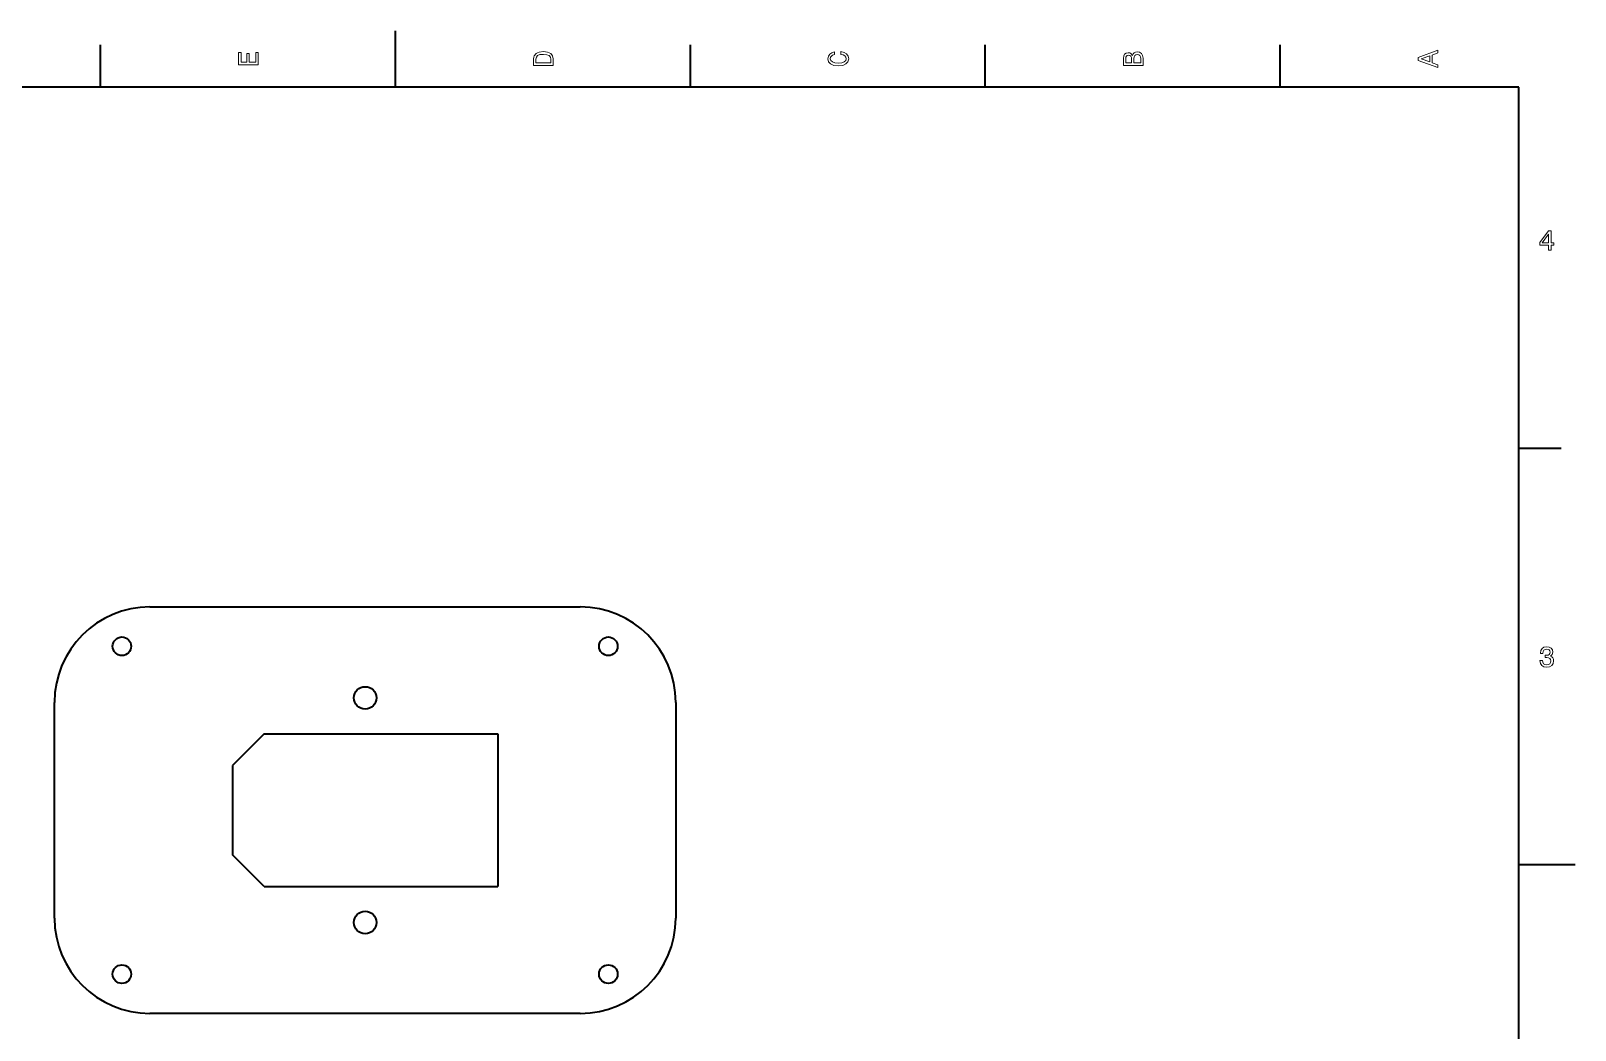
# Model space of a CAD drawing. Extents: x 0 to 420, y 0 to 297.
# Drawn here: x 145.1 to 420, y 119 to 297 of the extents above; entities that cross this region are included whole.
import ezdxf

# ---------------------------------------------------------------- set-up
doc = ezdxf.new("R2010")
doc.units = 0

msp = doc.modelspace()

# ---------------------------------------------------------------- linework, layer by layer
at = {"color": 7, "lineweight": 35, "ltscale": 0.25}
for p, q in [((210, 287), (210, 297)), ((410, 148.5), (420, 148.5))]:
    msp.add_line(p, q, dxfattribs=at)
at = {"color": 7, "lineweight": 35, "ltscale": 0.1875}
for p, q in [((157.5, 287), (157.5, 294.5)), ((262.5, 287), (262.5, 294.5)), ((315, 287), (315, 294.5)), ((367.5, 287), (367.5, 294.5)), ((410, 222.699997), (417.5, 222.699997))]:
    msp.add_line(p, q, dxfattribs=at)
at = {"color": 7, "lineweight": 35}
for p, q in [((410, 287), (10, 287)), ((410, 10), (410, 287)), ((166.295135, 194.39267), (242.895142, 194.39267)), ((149.295135, 138.992676), (149.295135, 177.39267)), ((259.895142, 177.39267), (259.895142, 138.992676)), ((186.651993, 171.792679), (228.195145, 171.792679)), ((228.195145, 171.792679), (228.195145, 144.592682)), ((186.651993, 144.592682), (228.195145, 144.592682)), ((242.895142, 121.992676), (166.295135, 121.992676))]:
    msp.add_line(p, q, dxfattribs=at)
at = {"color": 7, "lineweight": 35, "ltscale": 0.2}
for p, q in [((186.651993, 171.792679), (180.995148, 166.135818)), ((186.651993, 144.592682), (180.995148, 150.249527))]:
    msp.add_line(p, q, dxfattribs=at)
at = {"color": 7, "lineweight": 35, "ltscale": 0.397157}
msp.add_line((180.995148, 166.135818), (180.995148, 150.249527), dxfattribs=at)
at = {"color": 7, "lineweight": 13}
for points in [[(185.583206, 290.940918), (185.583206, 293.159943), (185.159576, 293.159943), (185.159576, 291.404907), (183.974411, 291.404907), (183.974411, 292.968292), (183.555832, 292.968292), (183.555832, 291.404907), (182.506836, 291.404907), (182.506836, 293.119598), (182.083206, 293.119598), (182.083206, 290.940918)], [(234.583206, 291.994965), (234.583206, 290.829987), (238.083206, 290.829987), (238.083206, 291.994965), (237.97226, 292.544678), (237.634354, 292.953186), (237.084641, 293.205353), (236.333206, 293.296112), (235.566635, 293.215424), (235.264038, 293.114563), (235.021973, 292.973358), (234.694153, 292.56485), (234.613464, 292.297546)], [(235.001801, 291.959656), (235.077438, 292.342957), (235.309433, 292.605194), (235.722977, 292.761536), (236.333206, 292.811951), (236.923264, 292.7565), (237.336807, 292.600159), (237.583923, 292.332855), (237.664612, 291.959656), (237.664612, 291.299011), (235.001801, 291.299011)], [(289.282074, 292.817017), (289.705688, 292.716156), (290.008301, 292.549713), (290.194885, 292.317719), (290.255402, 292.04541), (290.164642, 291.71759), (289.892303, 291.460388), (289.448486, 291.28891), (288.833221, 291.233429), (288.222992, 291.28891), (287.774139, 291.455353), (287.501801, 291.712555), (287.405975, 292.04541), (287.456421, 292.287476), (287.597626, 292.494232), (287.824585, 292.65564), (288.137268, 292.766571), (288.137268, 293.245697), (287.658142, 293.094391), (287.295044, 292.832153), (287.068085, 292.47406), (286.987396, 292.04541), (287.113495, 291.510803), (287.466492, 291.102325), (288.046478, 290.840057), (288.833221, 290.749298), (289.619965, 290.840057), (290.199951, 291.102325), (290.558014, 291.510803), (290.679047, 292.04541), (290.583221, 292.514404), (290.315918, 292.89267), (289.877167, 293.159943), (289.282074, 293.301147)], [(341.192017, 292.630402), (340.899506, 292.983429), (340.70282, 293.074219), (340.460754, 293.104462), (340.082489, 293.03891), (339.810181, 292.842224), (339.643738, 292.524506), (339.583221, 292.080688), (339.583221, 290.835022), (343.083221, 290.835022), (343.083221, 292.151306), (343.012604, 292.620331), (342.805847, 292.968292), (342.478027, 293.18515), (342.034241, 293.260803), (341.736694, 293.215424), (341.489563, 293.094391), (341.308014, 292.897705)], [(341.035675, 291.984863), (341.035675, 291.299011), (340.001801, 291.299011), (340.001801, 292.025208), (340.032074, 292.297546), (340.122833, 292.489197), (340.279175, 292.605194), (340.511169, 292.645538), (340.743164, 292.600159), (340.904541, 292.479126), (341.005402, 292.272339)], [(342.664642, 292.095825), (342.664642, 291.299011), (341.45929, 291.299011), (341.45929, 292.050446), (341.494598, 292.368164), (341.600525, 292.595093), (341.782074, 292.731262), (342.044312, 292.776672), (342.321686, 292.731262), (342.513336, 292.605194), (342.629333, 292.393372)], [(395.583221, 290.466858), (395.583221, 290.930847), (394.554413, 291.299011), (394.554413, 292.695984), (395.583221, 293.064117), (395.583221, 293.538177), (392.078186, 292.257202), (392.078186, 291.742798)], [(394.125732, 291.460388), (392.582489, 292), (394.125732, 292.539642)], [(415.277374, 257.966766), (415.731262, 257.966766), (415.731262, 258.834198), (416.23056, 258.834198), (416.23056, 259.237671), (415.731262, 259.237671), (415.731262, 261.391113), (415.272339, 261.391113), (413.739197, 259.278015), (413.739197, 258.834198), (415.277374, 258.834198)], [(414.162842, 259.237671), (415.277374, 260.806091), (415.277374, 259.237671)], [(413.729126, 184.866226), (413.729126, 184.830917), (413.809814, 184.346771), (414.046844, 183.983658), (414.420044, 183.751663), (414.914276, 183.665939), (415.438782, 183.751663), (415.832153, 183.973572), (416.08429, 184.326599), (416.175079, 184.780487), (416.134735, 185.078033), (416.023773, 185.320114), (415.842224, 185.506714), (415.600159, 185.642883), (415.927948, 185.915222), (416.043945, 186.348938), (415.968292, 186.74231), (415.751434, 187.039856), (415.398407, 187.226456), (414.914276, 187.292023), (414.460388, 187.211319), (414.112396, 186.989426), (413.885468, 186.636398), (413.809814, 186.167374), (413.809814, 186.13208), (414.258636, 186.13208), (414.299011, 186.454834), (414.430115, 186.686829), (414.641937, 186.828033), (414.939484, 186.878479), (415.201721, 186.83812), (415.393372, 186.732224), (415.509369, 186.560745), (415.554749, 186.328766), (415.509369, 186.081635), (415.388336, 185.915222), (415.176514, 185.814346), (414.889069, 185.784088), (414.692383, 185.789139), (414.692383, 185.390717), (414.939484, 185.400803), (415.257202, 185.355423), (415.494232, 185.234375), (415.635468, 185.037689), (415.685883, 184.780487), (415.630402, 184.487976), (415.484161, 184.271118), (415.252167, 184.134949), (414.944519, 184.089569), (414.626801, 184.139999), (414.394806, 184.29129), (414.248566, 184.533371), (414.193085, 184.866226)]]:
    msp.add_lwpolyline(points, close=True, dxfattribs=at)
at = {"color": 7, "lineweight": 35}
for centre, radius in [((161.295135, 187.39267), 1.65), ((247.895142, 187.39267), 1.65), ((204.595139, 178.192688), 2), ((204.595139, 138.192673), 2), ((161.295135, 128.992676), 1.65), ((247.895142, 128.992676), 1.65)]:
    msp.add_circle(centre, radius, dxfattribs=at)
for centre, start, end in [((166.296204, 177.391602), 90.003582, 179.996412), ((242.894073, 177.391602), 0.003582, 89.996417), ((166.296204, 138.993744), 180.003588, 269.996418), ((242.894073, 138.993744), 270.003583, 359.996418)]:
    msp.add_arc(centre, 17.001465, start, end, dxfattribs=at)

doc.saveas('drawing.dxf')
